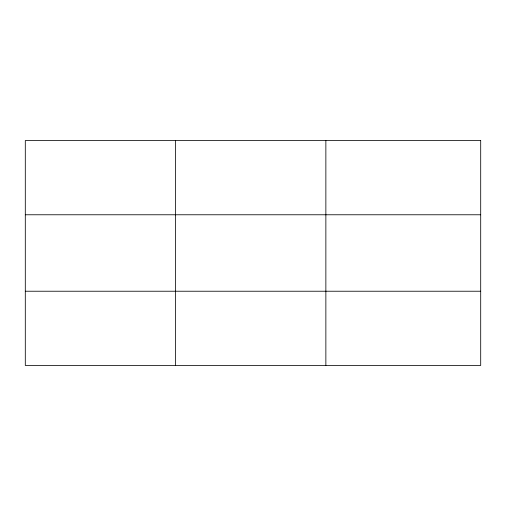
<?xml version="1.0" encoding="UTF-8"?>
<svg xmlns="http://www.w3.org/2000/svg" width="506" height="506" viewBox="0 0 506 506"><rect width="100%" height="100%" fill="white"/><g stroke="black" fill="none" stroke-linecap="round" stroke-linejoin="round"><path stroke-width="0.76" d="M175.582 140.554L175.582 365.446M325.864 140.554L325.864 365.446M25.3 214.772L480.7 214.772M25.3 291.228L480.7 291.228M480.7 140.554L480.7 365.446L25.3 365.446L25.3 140.554L480.7 140.554"/></g></svg>
